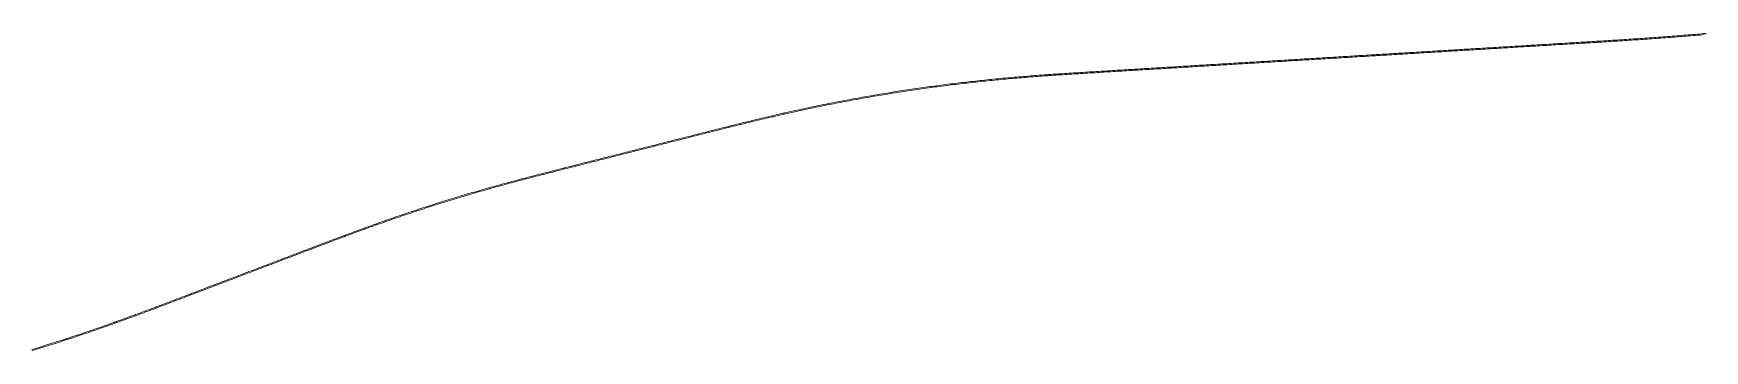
# Model space of a CAD drawing. Header units: metres. Extents: x 142705 to 201127, y 6511363 to 6533832.
# Drawn here: x 150008 to 157310, y 6514379 to 6515763 of the extents above; entities that cross this region are included whole.
import ezdxf

# ---------------------------------------------------------------- set-up
doc = ezdxf.new("R2010")
doc.units = ezdxf.units.M
doc.header["$MEASUREMENT"] = 0

msp = doc.modelspace()

# ---------------------------------------------------------------- linework, layer by layer
at = {"color": 7, "linetype": 'Continuous', "lineweight": 0}
for points in [[(157317.3, 6515763.5, 38.4), (157307.3, 6515762.7, 38.4), (157297.3, 6515761.8, 38.4), (157287.4, 6515761, 38.4), (157277.4, 6515760.2, 38.4), (157267.4, 6515759.3, 38.5), (157257.5, 6515758.5, 38.5), (157247.5, 6515757.7, 38.5), (157237.5, 6515756.9, 38.5), (157227.6, 6515756.1, 38.6), (157217.6, 6515755.3, 38.6), (157207.6, 6515754.5, 38.6), (157197.6, 6515753.7, 38.7), (157187.7, 6515753, 38.7), (157177.7, 6515752.2, 38.8), (157167.7, 6515751.4, 38.8), (157157.8, 6515750.7, 38.9), (157147.8, 6515749.9, 38.9), (157137.8, 6515749.2, 39), (157127.9, 6515748.4, 39.1), (157117.9, 6515747.7, 39.1), (157107.9, 6515747, 39.2), (157106.8, 6515746.9, 39.2), (157097.9, 6515746.2, 39.3), (157088, 6515745.5, 39.3), (157078, 6515744.8, 39.4), (157068, 6515744.1, 39.5), (157058, 6515743.4, 39.6), (157048.1, 6515742.7, 39.6), (157038.1, 6515742, 39.7), (157028.1, 6515741.3, 39.8), (157018.1, 6515740.6, 39.8), (157008.2, 6515739.9, 39.9), (156998.2, 6515739.3, 40), (156988.2, 6515738.6, 40.1), (156978.2, 6515737.9, 40.1), (156968.2, 6515737.3, 40.2), (156964.6, 6515737, 40.2), (156958.3, 6515736.6, 40.3), (156948.3, 6515736, 40.3), (156938.3, 6515735.3, 40.4), (156928.3, 6515734.7, 40.5), (156922.1, 6515734.3, 40.5), (156918.3, 6515734.1, 40.6), (156908.4, 6515733.5, 40.6), (156898.4, 6515732.8, 40.7), (156888.4, 6515732.2, 40.8), (156879.7, 6515731.7, 40.8), (156878.4, 6515731.6, 40.9), (156868.4, 6515731, 40.9), (156858.5, 6515730.4, 41), (156848.5, 6515729.8, 41.1), (156838.5, 6515729.2, 41.1), (156837.3, 6515729.1, 41.1), (156828.5, 6515728.6, 41.2), (156818.5, 6515728, 41.3), (156808.5, 6515727.4, 41.4), (156798.6, 6515726.7, 41.4), (156794.9, 6515726.5, 41.5), (156788.6, 6515726.1, 41.5), (156778.6, 6515725.5, 41.6), (156768.6, 6515724.9, 41.6), (156758.6, 6515724.3, 41.7), (156748.7, 6515723.7, 41.8), (156738.7, 6515723.1, 41.9), (156728.7, 6515722.5, 41.9), (156727.5, 6515722.5, 41.9), (156718.7, 6515721.9, 42), (156708.7, 6515721.3, 42.1), (156698.7, 6515720.7, 42.1), (156688.8, 6515720.1, 42.2), (156678.8, 6515719.5, 42.3), (156668.8, 6515718.9, 42.3), (156658.8, 6515718.3, 42.4), (156648.8, 6515717.7, 42.4), (156638.9, 6515717.1, 42.5), (156628.9, 6515716.5, 42.5), (156618.9, 6515715.9, 42.6), (156608.9, 6515715.3, 42.6), (156598.9, 6515714.7, 42.6), (156588.9, 6515714.1, 42.7), (156579, 6515713.5, 42.7), (156569, 6515712.9, 42.7), (156559, 6515712.3, 42.7), (156549, 6515711.7, 42.8), (156545.8, 6515711.5, 42.8), (156539, 6515711.1, 42.8), (156529.1, 6515710.5, 42.8), (156519.1, 6515709.9, 42.8), (156509.1, 6515709.3, 42.9), (156499.1, 6515708.7, 42.9), (156489.1, 6515708.1, 42.9), (156479.1, 6515707.5, 42.9), (156469.2, 6515706.9, 42.9), (156459.2, 6515706.3, 43), (156449.2, 6515705.6, 43), (156439.2, 6515705, 43), (156429.2, 6515704.4, 43), (156419.3, 6515703.8, 43), (156409.3, 6515703.2, 43.1), (156399.3, 6515702.6, 43.1), (156389.3, 6515702, 43.1), (156379.3, 6515701.4, 43.1), (156369.3, 6515700.8, 43.1), (156359.4, 6515700.2, 43.2), (156349.4, 6515699.6, 43.2), (156339.4, 6515699, 43.2), (156329.4, 6515698.4, 43.2), (156319.4, 6515697.8, 43.2), (156309.5, 6515697.2, 43.3), (156299.5, 6515696.6, 43.3), (156289.5, 6515696, 43.3), (156279.5, 6515695.4, 43.3), (156269.5, 6515694.8, 43.3), (156259.5, 6515694.2, 43.4), (156249.6, 6515693.6, 43.4), (156239.6, 6515693, 43.4), (156229.6, 6515692.4, 43.4), (156219.6, 6515691.8, 43.4), (156209.6, 6515691.2, 43.5), (156199.7, 6515690.6, 43.5), (156189.7, 6515690, 43.5), (156179.7, 6515689.4, 43.5), (156169.7, 6515688.8, 43.5), (156159.7, 6515688.2, 43.6), (156149.7, 6515687.6, 43.6), (156139.8, 6515687, 43.6), (156129.8, 6515686.4, 43.6), (156119.8, 6515685.8, 43.6), (156109.8, 6515685.2, 43.7), (156099.8, 6515684.5, 43.7), (156089.9, 6515683.9, 43.7), (156079.9, 6515683.3, 43.7), (156069.9, 6515682.7, 43.7), (156059.9, 6515682.1, 43.8), (156049.9, 6515681.5, 43.8), (156039.9, 6515680.9, 43.8), (156030, 6515680.3, 43.8), (156020, 6515679.7, 43.8), (156010, 6515679.1, 43.9), (156000, 6515678.5, 43.9), (155990, 6515677.9, 43.9), (155980.1, 6515677.3, 43.9), (155970.1, 6515676.7, 43.9), (155965.8, 6515676.4, 43.9), (155960.1, 6515676.1, 44), (155950.1, 6515675.5, 44), (155940.1, 6515674.9, 44), (155930.1, 6515674.3, 44), (155920.2, 6515673.7, 44), (155910.2, 6515673.1, 44), (155900.2, 6515672.5, 44), (155890.2, 6515671.9, 44), (155880.2, 6515671.3, 44), (155875.9, 6515671, 44), (155870.3, 6515670.7, 44), (155860.3, 6515670.1, 44), (155850.3, 6515669.5, 44), (155840.3, 6515668.9, 44), (155830.3, 6515668.3, 44), (155820.3, 6515667.7, 44), (155810.4, 6515667.1, 44), (155800.4, 6515666.5, 44), (155790.4, 6515665.9, 43.9), (155780.4, 6515665.3, 43.9), (155770.4, 6515664.7, 43.9), (155760.5, 6515664.1, 43.9), (155750.5, 6515663.4, 43.9), (155740.5, 6515662.8, 43.8), (155730.5, 6515662.2, 43.8), (155720.5, 6515661.6, 43.8), (155718.7, 6515661.5, 43.8), (155710.5, 6515661, 43.7), (155700.6, 6515660.4, 43.7), (155690.6, 6515659.8, 43.7), (155680.6, 6515659.2, 43.6), (155670.6, 6515658.6, 43.6), (155660.6, 6515658, 43.6), (155650.7, 6515657.4, 43.5), (155640.7, 6515656.8, 43.5), (155630.7, 6515656.2, 43.4), (155620.7, 6515655.6, 43.4), (155610.7, 6515655, 43.4), (155600.7, 6515654.4, 43.3), (155590.8, 6515653.8, 43.3), (155580.8, 6515653.2, 43.3), (155570.8, 6515652.6, 43.2), (155560.8, 6515652, 43.2), (155550.8, 6515651.4, 43.2), (155540.9, 6515650.8, 43.1), (155530.9, 6515650.2, 43.1), (155520.9, 6515649.6, 43.1), (155510.9, 6515649, 43), (155500.9, 6515648.4, 43), (155490.9, 6515647.8, 43), (155481, 6515647.2, 42.9), (155471, 6515646.6, 42.9), (155461, 6515646, 42.9), (155451, 6515645.4, 42.8), (155441, 6515644.8, 42.8), (155431.1, 6515644.2, 42.7), (155421.1, 6515643.6, 42.7), (155411.1, 6515643, 42.7), (155401.1, 6515642.3, 42.6), (155391.1, 6515641.7, 42.6), (155381.1, 6515641.1, 42.6), (155371.2, 6515640.5, 42.5), (155361.2, 6515639.9, 42.5), (155351.2, 6515639.3, 42.5), (155341.2, 6515638.7, 42.4), (155331.2, 6515638.1, 42.4), (155321.3, 6515637.5, 42.4), (155311.3, 6515636.9, 42.3), (155301.3, 6515636.3, 42.3), (155291.3, 6515635.7, 42.3), (155281.3, 6515635.1, 42.2), (155271.3, 6515634.5, 42.2), (155261.4, 6515633.9, 42.2), (155251.4, 6515633.3, 42.1), (155241.4, 6515632.7, 42.1), (155231.4, 6515632.1, 42), (155221.4, 6515631.5, 42), (155211.5, 6515630.9, 42), (155201.5, 6515630.3, 41.9), (155191.5, 6515629.7, 41.9), (155181.5, 6515629.1, 41.9), (155171.5, 6515628.5, 41.8), (155161.5, 6515627.9, 41.8), (155151.6, 6515627.3, 41.8), (155141.6, 6515626.7, 41.7), (155131.6, 6515626.1, 41.7), (155121.6, 6515625.5, 41.7), (155111.6, 6515624.9, 41.6), (155101.7, 6515624.3, 41.6), (155091.7, 6515623.7, 41.6), (155088.7, 6515623.5, 41.5), (155081.7, 6515623.1, 41.5), (155071.7, 6515622.5, 41.5), (155061.7, 6515621.9, 41.5), (155051.7, 6515621.2, 41.4), (155041.8, 6515620.6, 41.4), (155031.8, 6515620, 41.4), (155021.8, 6515619.4, 41.4), (155011.8, 6515618.8, 41.4), (155001.8, 6515618.2, 41.4), (154991.9, 6515617.6, 41.4), (154981.9, 6515617, 41.4), (154980.4, 6515616.9, 41.4), (154971.9, 6515616.4, 41.4), (154961.9, 6515615.8, 41.4), (154951.9, 6515615.2, 41.4), (154941.9, 6515614.6, 41.4), (154932, 6515614, 41.4), (154922, 6515613.4, 41.4), (154918.5, 6515613.2, 41.4), (154912, 6515612.8, 41.4), (154902, 6515612.2, 41.5), (154892, 6515611.6, 41.5), (154882.1, 6515611, 41.5), (154872.1, 6515610.4, 41.5), (154862.1, 6515609.8, 41.5), (154852.1, 6515609.2, 41.6), (154842.1, 6515608.6, 41.6), (154832.1, 6515608, 41.6), (154822.2, 6515607.4, 41.6), (154812.2, 6515606.8, 41.6), (154802.2, 6515606.2, 41.7), (154792.2, 6515605.6, 41.7), (154782.2, 6515605, 41.7), (154772.3, 6515604.4, 41.7), (154762.3, 6515603.8, 41.7), (154752.3, 6515603.2, 41.8), (154742.3, 6515602.6, 41.8), (154732.3, 6515602, 41.8), (154722.3, 6515601.4, 41.8), (154712.4, 6515600.8, 41.8), (154702.4, 6515600.1, 41.9), (154692.4, 6515599.5, 41.9), (154682.4, 6515598.9, 41.9), (154679.3, 6515598.8, 41.9), (154672.4, 6515598.3, 41.9), (154662.5, 6515597.7, 41.9), (154652.5, 6515597.1, 42), (154642.5, 6515596.5, 42), (154632.5, 6515595.9, 42), (154631.3, 6515595.8, 42), (154622.5, 6515595.3, 42), (154612.6, 6515594.7, 42), (154602.6, 6515594.1, 42.1), (154592.6, 6515593.5, 42.1), (154583.2, 6515592.9, 42.1), (154582.6, 6515592.9, 42.1), (154572.6, 6515592.2, 42.1), (154562.6, 6515591.6, 42.1), (154552.7, 6515591, 42.2), (154542.7, 6515590.4, 42.2), (154535.2, 6515589.9, 42.2), (154532.7, 6515589.7, 42.2), (154522.7, 6515589.1, 42.2), (154512.7, 6515588.4, 42.2), (154502.8, 6515587.8, 42.3), (154492.8, 6515587.1, 42.3), (154487.2, 6515586.7, 42.3), (154482.8, 6515586.4, 42.3), (154472.8, 6515585.8, 42.3), (154462.9, 6515585.1, 42.3), (154452.9, 6515584.4, 42.3), (154442.9, 6515583.7, 42.4), (154439.2, 6515583.4, 42.4), (154432.9, 6515583, 42.4), (154423, 6515582.3, 42.4), (154413, 6515581.6, 42.4), (154403, 6515580.8, 42.4), (154393, 6515580.1, 42.5), (154391.2, 6515580, 42.5), (154383.1, 6515579.4, 42.5), (154373.1, 6515578.6, 42.5), (154363.1, 6515577.8, 42.5), (154353.2, 6515577, 42.5), (154343.2, 6515576.2, 42.6), (154343.2, 6515576.2, 42.6), (154333.2, 6515575.4, 42.6), (154323.3, 6515574.6, 42.6), (154313.3, 6515573.8, 42.6), (154303.3, 6515573, 42.6), (154295.2, 6515572.3, 42.7), (154293.4, 6515572.1, 42.7), (154283.4, 6515571.2, 42.7), (154273.4, 6515570.4, 42.7), (154263.5, 6515569.5, 42.7), (154253.5, 6515568.5, 42.7), (154243.6, 6515567.6, 42.8), (154233.6, 6515566.7, 42.8), (154223.6, 6515565.7, 42.8), (154213.7, 6515564.8, 42.8), (154203.7, 6515563.8, 42.8), (154193.8, 6515562.8, 42.9), (154183.8, 6515561.8, 42.9), (154173.9, 6515560.8, 42.9), (154163.9, 6515559.8, 42.9), (154154, 6515558.7, 42.9), (154144.1, 6515557.7, 43), (154134.1, 6515556.6, 43), (154124.2, 6515555.5, 43), (154114.2, 6515554.4, 43), (154104.3, 6515553.3, 43), (154094.4, 6515552.2, 43.1), (154084.4, 6515551.1, 43.1), (154074.5, 6515549.9, 43.1), (154064.6, 6515548.8, 43.1), (154054.6, 6515547.6, 43.1), (154044.7, 6515546.4, 43.2), (154034.8, 6515545.2, 43.2), (154024.8, 6515544, 43.2), (154014.9, 6515542.8, 43.2), (154005, 6515541.5, 43.2), (153995.1, 6515540.3, 43.3), (153985.1, 6515539, 43.3), (153975.2, 6515537.8, 43.3), (153965.3, 6515536.5, 43.3), (153955.4, 6515535.2, 43.3), (153945.5, 6515533.8, 43.4), (153935.6, 6515532.5, 43.4), (153925.7, 6515531.2, 43.4), (153915.8, 6515529.8, 43.4), (153905.9, 6515528.4, 43.4), (153896, 6515527.1, 43.5), (153886, 6515525.7, 43.5), (153876.1, 6515524.2, 43.5), (153866.3, 6515522.8, 43.5), (153856.4, 6515521.4, 43.5), (153846.5, 6515519.9, 43.6), (153836.6, 6515518.5, 43.6), (153826.7, 6515517, 43.6), (153816.8, 6515515.5, 43.6), (153806.9, 6515514, 43.6), (153797, 6515512.5, 43.7), (153787.1, 6515511, 43.7), (153777.3, 6515509.4, 43.7), (153767.4, 6515507.9, 43.7), (153757.5, 6515506.3, 43.7), (153747.6, 6515504.7, 43.8), (153737.8, 6515503.1, 43.8), (153727.9, 6515501.5, 43.8), (153718, 6515499.9, 43.8), (153708.2, 6515498.2, 43.8), (153698.3, 6515496.6, 43.9), (153688.4, 6515494.9, 43.9), (153678.6, 6515493.3, 43.9), (153668.7, 6515491.6, 43.9), (153658.9, 6515489.9, 43.9), (153649, 6515488.2, 44), (153639.2, 6515486.4, 44), (153629.3, 6515484.7, 44), (153619.5, 6515482.9, 44), (153609.6, 6515481.2, 44), (153599.8, 6515479.4, 44.1), (153589.9, 6515477.6, 44.1), (153580.1, 6515475.8, 44.1), (153570.3, 6515474, 44.1), (153560.4, 6515472.2, 44.1), (153550.6, 6515470.3, 44.2), (153540.8, 6515468.5, 44.2), (153531, 6515466.6, 44.2), (153521.1, 6515464.7, 44.2), (153511.3, 6515462.8, 44.2), (153501.5, 6515460.9, 44.3), (153491.7, 6515459, 44.3), (153481.9, 6515457, 44.3), (153472.1, 6515455.1, 44.3), (153462.3, 6515453.1, 44.3), (153452.5, 6515451.1, 44.4), (153442.7, 6515449.2, 44.4), (153432.9, 6515447.2, 44.4), (153423.1, 6515445.1, 44.4), (153413.3, 6515443.1, 44.4), (153403.5, 6515441.1, 44.5), (153393.7, 6515439, 44.5), (153383.9, 6515437, 44.5), (153374.1, 6515434.9, 44.5), (153364.4, 6515432.8, 44.5), (153354.6, 6515430.7, 44.6), (153344.8, 6515428.6, 44.6), (153335, 6515426.4, 44.6), (153325.3, 6515424.3, 44.6), (153315.5, 6515422.1, 44.6), (153305.7, 6515420, 44.7), (153296, 6515417.8, 44.7), (153286.2, 6515415.6, 44.7), (153284.4, 6515415.2, 44.7), (153276.5, 6515413.4, 44.7), (153266.7, 6515411.1, 44.7), (153257, 6515408.9, 44.8), (153247.2, 6515406.7, 44.8), (153237.5, 6515404.4, 44.8), (153237.5, 6515404.4, 44.8), (153227.8, 6515402.1, 44.8), (153218, 6515399.9, 44.8), (153208.3, 6515397.6, 44.9), (153198.6, 6515395.3, 44.9), (153190.7, 6515393.4, 44.9), (153188.8, 6515392.9, 44.9), (153179.1, 6515390.6, 44.9), (153169.4, 6515388.3, 44.9), (153159.7, 6515386, 45), (153149.9, 6515383.6, 45), (153143.9, 6515382.1, 45), (153140.2, 6515381.2, 45), (153130.5, 6515378.9, 45), (153120.8, 6515376.5, 45), (153111.1, 6515374.1, 45.1), (153101.4, 6515371.7, 45.1), (153097.1, 6515370.7, 45.1), (153091.7, 6515369.4, 45.1), (153081.9, 6515367, 45.1), (153072.2, 6515364.5, 45.1), (153062.5, 6515362.1, 45.2), (153052.8, 6515359.7, 45.2), (153050.4, 6515359.1, 45.2), (153043.1, 6515357.3, 45.2), (153033.4, 6515354.9, 45.2), (153023.7, 6515352.4, 45.2), (153014, 6515350, 45.3), (153004.3, 6515347.6, 45.3), (153003.8, 6515347.4, 45.3), (152994.6, 6515345.1, 45.3), (152984.9, 6515342.7, 45.3), (152975.2, 6515340.2, 45.3), (152965.5, 6515337.8, 45.4), (152957.1, 6515335.7, 45.4), (152955.8, 6515335.3, 45.4), (152946.2, 6515332.9, 45.4), (152936.5, 6515330.4, 45.4), (152926.8, 6515328, 45.4), (152917.1, 6515325.5, 45.5), (152910.4, 6515323.8, 45.5), (152907.4, 6515323.1, 45.5), (152897.7, 6515320.6, 45.5), (152888, 6515318.2, 45.5), (152878.3, 6515315.7, 45.5), (152868.6, 6515313.3, 45.6), (152858.9, 6515310.8, 45.6), (152849.2, 6515308.3, 45.6), (152839.5, 6515305.9, 45.6), (152829.8, 6515303.4, 45.6), (152820.1, 6515301, 45.7), (152810.4, 6515298.5, 45.7), (152800.7, 6515296.1, 45.7), (152791, 6515293.6, 45.7), (152781.4, 6515291.2, 45.7), (152771.7, 6515288.7, 45.8), (152762, 6515286.2, 45.8), (152752.3, 6515283.8, 45.8), (152742.6, 6515281.3, 45.8), (152732.9, 6515278.9, 45.8), (152723.2, 6515276.4, 45.9), (152713.5, 6515274, 45.9), (152703.8, 6515271.5, 45.9), (152694.1, 6515269.1, 45.9), (152684.4, 6515266.6, 45.9), (152674.7, 6515264.2, 46), (152665, 6515261.7, 46), (152655.3, 6515259.2, 46), (152645.6, 6515256.8, 46), (152635.9, 6515254.3, 46), (152626.3, 6515251.9, 46.1), (152616.6, 6515249.4, 46.1), (152606.9, 6515247, 46.1), (152597.2, 6515244.5, 46.1), (152587.5, 6515242.1, 46.1), (152577.8, 6515239.6, 46.2), (152568.1, 6515237.1, 46.2), (152558.4, 6515234.7, 46.2), (152548.7, 6515232.2, 46.2), (152539, 6515229.8, 46.2), (152529.3, 6515227.3, 46.3), (152519.6, 6515224.9, 46.3), (152509.9, 6515222.4, 46.3), (152500.2, 6515220, 46.3), (152490.5, 6515217.5, 46.3), (152480.8, 6515215, 46.4), (152471.1, 6515212.6, 46.4), (152461.5, 6515210.1, 46.4), (152451.8, 6515207.7, 46.4), (152442.1, 6515205.2, 46.4), (152432.4, 6515202.8, 46.5), (152422.7, 6515200.3, 46.5), (152413, 6515197.9, 46.5), (152403.3, 6515195.4, 46.5), (152393.6, 6515193, 46.5), (152383.9, 6515190.5, 46.6), (152374.2, 6515188, 46.6), (152374, 6515188, 46.6), (152364.5, 6515185.6, 46.6), (152354.8, 6515183.1, 46.6), (152345.1, 6515180.7, 46.6), (152335.4, 6515178.2, 46.7), (152327.3, 6515176.2, 46.7), (152325.7, 6515175.8, 46.7), (152316, 6515173.3, 46.7), (152306.4, 6515170.8, 46.7), (152296.7, 6515168.4, 46.7), (152287, 6515165.9, 46.8), (152280.7, 6515164.3, 46.8), (152277.3, 6515163.4, 46.8), (152267.6, 6515161, 46.8), (152257.9, 6515158.5, 46.8), (152248.2, 6515156, 46.8), (152238.5, 6515153.5, 46.9), (152234.1, 6515152.4, 46.9), (152228.8, 6515151, 46.9), (152219.2, 6515148.5, 46.9), (152209.5, 6515146, 46.9), (152199.8, 6515143.5, 46.9), (152190.1, 6515141, 47), (152187.5, 6515140.3, 47), (152180.4, 6515138.5, 47), (152170.8, 6515136, 47), (152161.1, 6515133.4, 47), (152151.4, 6515130.9, 47), (152141.8, 6515128.4, 47.1), (152140.9, 6515128.1, 47.1), (152132.1, 6515125.8, 47.1), (152122.4, 6515123.2, 47.1), (152112.8, 6515120.7, 47.1), (152103.1, 6515118.1, 47.1), (152094.4, 6515115.8, 47.2), (152093.4, 6515115.5, 47.2), (152083.8, 6515112.9, 47.2), (152074.1, 6515110.3, 47.2), (152064.5, 6515107.7, 47.2), (152054.8, 6515105, 47.2), (152048, 6515103.2, 47.3), (152045.2, 6515102.4, 47.3), (152035.5, 6515099.7, 47.3), (152025.9, 6515097.1, 47.3), (152016.3, 6515094.4, 47.3), (152006.6, 6515091.7, 47.3), (152001.6, 6515090.3, 47.4), (151997, 6515089, 47.4), (151987.4, 6515086.3, 47.4), (151977.8, 6515083.5, 47.4), (151968.1, 6515080.8, 47.4), (151958.5, 6515078.1, 47.4), (151948.9, 6515075.3, 47.5), (151939.3, 6515072.5, 47.5), (151929.7, 6515069.7, 47.5), (151920.1, 6515066.9, 47.5), (151910.5, 6515064.1, 47.5), (151900.9, 6515061.3, 47.6), (151891.3, 6515058.4, 47.6), (151881.8, 6515055.6, 47.6), (151872.2, 6515052.7, 47.6), (151862.6, 6515049.8, 47.6), (151853, 6515046.9, 47.7), (151843.5, 6515044, 47.7), (151833.9, 6515041.1, 47.7), (151824.3, 6515038.2, 47.7), (151814.8, 6515035.2, 47.7), (151805.2, 6515032.3, 47.8), (151795.7, 6515029.3, 47.8), (151786.1, 6515026.3, 47.8), (151776.6, 6515023.3, 47.8), (151767.1, 6515020.3, 47.8), (151757.5, 6515017.3, 47.9), (151748, 6515014.2, 47.9), (151738.5, 6515011.2, 47.9), (151729, 6515008.1, 47.9), (151719.4, 6515005.1, 47.9), (151709.9, 6515002, 48), (151700.4, 6514998.9, 48), (151690.9, 6514995.8, 48), (151681.4, 6514992.6, 48), (151671.9, 6514989.5, 48), (151662.4, 6514986.4, 48.1), (151652.9, 6514983.2, 48.1), (151643.5, 6514980, 48.1), (151634, 6514976.8, 48.1), (151624.5, 6514973.6, 48.1), (151615, 6514970.4, 48.2), (151605.6, 6514967.2, 48.2), (151596.1, 6514964, 48.2), (151586.6, 6514960.7, 48.2), (151577.2, 6514957.5, 48.2), (151567.7, 6514954.2, 48.3), (151558.3, 6514950.9, 48.3), (151548.9, 6514947.6, 48.3), (151544.3, 6514946, 48.3), (151539.4, 6514944.3, 48.3), (151530, 6514941, 48.3), (151520.6, 6514937.6, 48.4), (151511.1, 6514934.3, 48.4), (151501.7, 6514930.9, 48.4), (151498.9, 6514929.9, 48.4), (151492.3, 6514927.5, 48.4), (151482.9, 6514924.2, 48.4), (151473.5, 6514920.8, 48.5), (151464.1, 6514917.4, 48.5), (151454.7, 6514913.9, 48.5), (151453.6, 6514913.6, 48.5), (151445.3, 6514910.5, 48.5), (151435.9, 6514907.1, 48.5), (151426.5, 6514903.7, 48.6), (151417.1, 6514900.2, 48.6), (151408.5, 6514897, 48.6), (151407.7, 6514896.8, 48.6), (151398.4, 6514893.3, 48.6), (151389, 6514889.8, 48.6), (151379.6, 6514886.3, 48.7), (151370.2, 6514882.9, 48.7), (151363.3, 6514880.3, 48.7), (151360.9, 6514879.4, 48.7), (151351.5, 6514875.9, 48.7), (151342.1, 6514872.4, 48.7), (151332.8, 6514868.9, 48.8), (151323.4, 6514865.3, 48.8), (151318.3, 6514863.4, 48.8), (151314, 6514861.8, 48.8), (151304.7, 6514858.3, 48.8), (151295.3, 6514854.8, 48.8), (151286, 6514851.2, 48.9), (151276.6, 6514847.7, 48.9), (151273.2, 6514846.4, 48.9), (151267.3, 6514844.2, 48.9), (151257.9, 6514840.6, 48.9), (151248.6, 6514837.1, 48.9), (151239.2, 6514833.5, 49), (151229.9, 6514830, 49), (151228.2, 6514829.4, 49), (151220.5, 6514826.4, 49), (151211.2, 6514822.9, 49), (151201.8, 6514819.3, 49), (151192.5, 6514815.8, 49.1), (151183.2, 6514812.3, 49.1), (151183.1, 6514812.2, 49.1), (151173.8, 6514808.7, 49.1), (151164.4, 6514805.1, 49.1), (151155.1, 6514801.6, 49.1), (151145.7, 6514798, 49.2), (151136.4, 6514794.5, 49.2), (151127, 6514790.9, 49.2), (151117.7, 6514787.3, 49.2), (151108.3, 6514783.8, 49.2), (151099, 6514780.2, 49.3), (151089.6, 6514776.7, 49.3), (151080.3, 6514773.1, 49.3), (151071, 6514769.6, 49.3), (151061.6, 6514766, 49.3), (151052.3, 6514762.5, 49.4), (151042.9, 6514758.9, 49.4), (151033.6, 6514755.4, 49.4), (151024.2, 6514751.8, 49.4), (151014.9, 6514748.3, 49.4), (151005.5, 6514744.7, 49.5), (150996.2, 6514741.2, 49.5), (150986.8, 6514737.6, 49.5), (150977.5, 6514734.1, 49.5), (150968.1, 6514730.5, 49.5), (150958.8, 6514726.9, 49.6), (150949.4, 6514723.4, 49.6), (150940.1, 6514719.8, 49.6), (150930.7, 6514716.3, 49.6), (150921.4, 6514712.7, 49.6), (150912, 6514709.2, 49.7), (150902.7, 6514705.6, 49.7), (150893.4, 6514702.1, 49.7), (150884, 6514698.5, 49.7), (150874.7, 6514695, 49.7), (150865.3, 6514691.4, 49.8), (150856, 6514687.9, 49.8), (150854.7, 6514687.4, 49.8), (150846.6, 6514684.3, 49.8), (150837.3, 6514680.8, 49.8), (150827.9, 6514677.2, 49.9), (150818.6, 6514673.6, 49.9), (150809.2, 6514670.1, 49.9), (150799.9, 6514666.5, 50), (150796.8, 6514665.4, 50), (150790.5, 6514663, 50), (150781.2, 6514659.4, 50), (150771.8, 6514655.9, 50.1), (150762.5, 6514652.3, 50.1), (150753.1, 6514648.8, 50.2), (150743.8, 6514645.2, 50.3), (150734.4, 6514641.7, 50.3), (150725.1, 6514638.1, 50.4), (150715.8, 6514634.6, 50.4), (150706.4, 6514631, 50.5), (150697.1, 6514627.5, 50.6), (150695.2, 6514626.8, 50.6), (150687.7, 6514623.9, 50.7), (150678.4, 6514620.3, 50.7), (150677.4, 6514620, 50.7), (150669, 6514616.8, 50.8), (150659.7, 6514613.2, 50.9), (150650.3, 6514609.7, 51), (150641, 6514606.1, 51), (150632.4, 6514602.9, 51.1), (150631.6, 6514602.6, 51.1), (150622.3, 6514599, 51.2), (150612.9, 6514595.5, 51.3), (150603.6, 6514591.9, 51.3), (150594.2, 6514588.4, 51.4), (150587.4, 6514585.8, 51.5), (150584.9, 6514584.9, 51.5), (150575.5, 6514581.3, 51.6), (150566.2, 6514577.8, 51.6), (150556.8, 6514574.3, 51.7), (150547.4, 6514570.7, 51.8), (150542.4, 6514568.9, 51.8), (150538.1, 6514567.2, 51.9), (150528.7, 6514563.7, 51.9), (150519.4, 6514560.2, 52), (150510, 6514556.7, 52.1), (150500.6, 6514553.2, 52.2), (150497.3, 6514552, 52.2), (150491.3, 6514549.7, 52.2), (150481.9, 6514546.2, 52.3), (150472.5, 6514542.7, 52.4), (150463.1, 6514539.3, 52.5), (150453.7, 6514535.8, 52.5), (150452.2, 6514535.2, 52.5), (150444.4, 6514532.4, 52.6), (150435, 6514528.9, 52.7), (150425.6, 6514525.5, 52.8), (150416.2, 6514522, 52.8), (150407, 6514518.7, 52.9), (150406.8, 6514518.6, 52.9), (150397.4, 6514515.2, 53), (150388, 6514511.8, 53.1), (150378.6, 6514508.4, 53.1), (150373.6, 6514506.6, 53.2), (150369.2, 6514505, 53.2), (150361.8, 6514502.4, 53.3), (150359.8, 6514501.6, 53.3), (150350.3, 6514498.3, 53.4), (150340.9, 6514494.9, 53.4), (150331.5, 6514491.6, 53.5), (150322.1, 6514488.3, 53.5), (150316.4, 6514486.3, 53.6), (150312.6, 6514485, 53.6), (150303.2, 6514481.7, 53.6), (150293.7, 6514478.4, 53.7), (150284.3, 6514475.1, 53.7), (150274.8, 6514471.8, 53.8), (150265.4, 6514468.6, 53.8), (150255.9, 6514465.3, 53.9), (150246.5, 6514462.1, 53.9), (150237, 6514458.9, 53.9), (150227.5, 6514455.7, 54), (150218, 6514452.5, 54), (150208.6, 6514449.3, 54), (150199.1, 6514446.2, 54), (150189.6, 6514443, 54), (150180.1, 6514439.9, 54), (150170.6, 6514436.8, 54), (150161.1, 6514433.7, 54), (150153.6, 6514431.2, 54), (150151.6, 6514430.6, 54), (150142.1, 6514427.5, 54), (150132.5, 6514424.4, 54), (150123, 6514421.3, 54), (150113.5, 6514418.3, 54), (150104, 6514415.3, 54), (150094.4, 6514412.2, 54), (150084.9, 6514409.2, 54), (150075.4, 6514406.2, 53.9), (150065.8, 6514403.2, 53.9), (150056.3, 6514400.3, 53.9), (150046.7, 6514397.3, 53.8), (150037.2, 6514394.4, 53.8), (150027.6, 6514391.4, 53.8), (150018, 6514388.5, 53.7), (150008.5, 6514385.6, 53.7), (149998.9, 6514382.7, 53.6)], [(157310.6, 6515758.4, 38.4), (157300.6, 6515757.6, 38.4), (157290.6, 6515756.7, 38.4), (157280.7, 6515755.9, 38.4), (157270.7, 6515755.1, 38.5), (157260.7, 6515754.3, 38.5), (157250.8, 6515753.5, 38.5), (157240.8, 6515752.7, 38.5), (157230.8, 6515751.9, 38.6), (157220.9, 6515751.1, 38.6), (157210.9, 6515750.3, 38.6), (157200.9, 6515749.5, 38.7), (157191, 6515748.7, 38.7), (157181, 6515747.9, 38.8), (157171, 6515747.2, 38.8), (157161, 6515746.4, 38.9), (157151.1, 6515745.6, 38.9), (157141.1, 6515744.9, 39), (157131.1, 6515744.2, 39), (157121.2, 6515743.4, 39.1), (157111.2, 6515742.7, 39.2), (157107.2, 6515742.4, 39.2), (157101.2, 6515742, 39.2), (157091.2, 6515741.2, 39.3), (157081.3, 6515740.5, 39.4), (157071.3, 6515739.8, 39.5), (157061.3, 6515739.1, 39.5), (157051.3, 6515738.4, 39.6), (157041.4, 6515737.7, 39.7), (157031.4, 6515737, 39.7), (157021.4, 6515736.3, 39.8), (157011.4, 6515735.6, 39.9), (157001.4, 6515735, 40), (156991.5, 6515734.3, 40), (156981.5, 6515733.6, 40.1), (156971.5, 6515733, 40.2), (156964.8, 6515732.5, 40.2), (156961.5, 6515732.3, 40.3), (156951.6, 6515731.7, 40.3), (156941.6, 6515731, 40.4), (156931.6, 6515730.4, 40.5), (156922.4, 6515729.8, 40.5), (156921.6, 6515729.8, 40.5), (156911.6, 6515729.2, 40.6), (156901.7, 6515728.5, 40.7), (156891.7, 6515727.9, 40.8), (156881.7, 6515727.3, 40.8), (156880, 6515727.2, 40.8), (156871.7, 6515726.7, 40.9), (156861.7, 6515726.1, 41), (156851.8, 6515725.5, 41), (156841.8, 6515724.9, 41.1), (156837.6, 6515724.6, 41.1), (156831.8, 6515724.2, 41.2), (156821.8, 6515723.6, 41.3), (156811.8, 6515723, 41.3), (156801.8, 6515722.4, 41.4), (156795.2, 6515722, 41.5), (156791.9, 6515721.8, 41.5), (156781.9, 6515721.2, 41.5), (156771.9, 6515720.6, 41.6), (156761.9, 6515720, 41.7), (156751.9, 6515719.4, 41.8), (156742, 6515718.8, 41.8), (156732, 6515718.2, 41.9), (156727.7, 6515718, 41.9), (156722, 6515717.6, 42), (156712, 6515717, 42.1), (156702, 6515716.4, 42.1), (156692, 6515715.8, 42.2), (156682.1, 6515715.2, 42.2), (156672.1, 6515714.6, 42.3), (156662.1, 6515714, 42.4), (156652.1, 6515713.4, 42.4), (156642.1, 6515712.8, 42.5), (156632.2, 6515712.2, 42.5), (156622.2, 6515711.6, 42.5), (156612.2, 6515711, 42.6), (156602.2, 6515710.4, 42.6), (156592.2, 6515709.8, 42.7), (156582.2, 6515709.2, 42.7), (156572.3, 6515708.6, 42.7), (156562.3, 6515708, 42.7), (156552.3, 6515707.4, 42.8), (156546, 6515707, 42.8), (156542.3, 6515706.8, 42.8), (156532.3, 6515706.2, 42.8), (156522.4, 6515705.6, 42.8), (156512.4, 6515705, 42.8), (156502.4, 6515704.4, 42.9), (156492.4, 6515703.7, 42.9), (156482.4, 6515703.1, 42.9), (156472.4, 6515702.5, 42.9), (156462.5, 6515701.9, 42.9), (156452.5, 6515701.3, 43), (156442.5, 6515700.7, 43), (156432.5, 6515700.1, 43), (156422.5, 6515699.5, 43), (156412.6, 6515698.9, 43), (156402.6, 6515698.3, 43.1), (156392.6, 6515697.7, 43.1), (156382.6, 6515697.1, 43.1), (156372.6, 6515696.5, 43.1), (156362.6, 6515695.9, 43.1), (156352.7, 6515695.3, 43.2), (156342.7, 6515694.7, 43.2), (156332.7, 6515694.1, 43.2), (156322.7, 6515693.5, 43.2), (156312.7, 6515692.9, 43.2), (156302.8, 6515692.3, 43.3), (156292.8, 6515691.7, 43.3), (156282.8, 6515691.1, 43.3), (156272.8, 6515690.5, 43.3), (156262.8, 6515689.9, 43.3), (156252.8, 6515689.3, 43.4), (156242.9, 6515688.7, 43.4), (156232.9, 6515688.1, 43.4), (156222.9, 6515687.5, 43.4), (156212.9, 6515686.9, 43.4), (156202.9, 6515686.3, 43.5), (156193, 6515685.7, 43.5), (156183, 6515685.1, 43.5), (156173, 6515684.5, 43.5), (156163, 6515683.9, 43.5), (156153, 6515683.3, 43.6), (156143, 6515682.6, 43.6), (156133.1, 6515682, 43.6), (156123.1, 6515681.4, 43.6), (156113.1, 6515680.8, 43.6), (156103.1, 6515680.2, 43.7), (156093.1, 6515679.6, 43.7), (156083.2, 6515679, 43.7), (156073.2, 6515678.4, 43.7), (156063.2, 6515677.8, 43.7), (156053.2, 6515677.2, 43.8), (156043.2, 6515676.6, 43.8), (156033.2, 6515676, 43.8), (156023.3, 6515675.4, 43.8), (156013.3, 6515674.8, 43.8), (156003.3, 6515674.2, 43.9), (155993.3, 6515673.6, 43.9), (155983.3, 6515673, 43.9), (155973.4, 6515672.4, 43.9), (155966, 6515672, 43.9), (155963.4, 6515671.8, 43.9), (155953.4, 6515671.2, 44), (155943.4, 6515670.6, 44), (155933.4, 6515670, 44), (155923.4, 6515669.4, 44), (155913.5, 6515668.8, 44), (155903.5, 6515668.2, 44), (155893.5, 6515667.6, 44), (155883.5, 6515667, 44), (155876.2, 6515666.5, 44), (155873.5, 6515666.4, 44), (155863.6, 6515665.8, 44), (155853.6, 6515665.2, 44), (155843.6, 6515664.6, 44), (155833.6, 6515664, 44), (155823.6, 6515663.4, 44), (155813.6, 6515662.8, 44), (155803.7, 6515662.2, 44), (155793.7, 6515661.5, 44), (155783.7, 6515660.9, 43.9), (155773.7, 6515660.3, 43.9), (155763.7, 6515659.7, 43.9), (155753.8, 6515659.1, 43.9), (155743.8, 6515658.5, 43.8), (155733.8, 6515657.9, 43.8), (155723.8, 6515657.3, 43.8), (155719, 6515657, 43.8), (155713.8, 6515656.7, 43.7), (155703.8, 6515656.1, 43.7), (155693.9, 6515655.5, 43.7), (155683.9, 6515654.9, 43.6), (155673.9, 6515654.3, 43.6), (155663.9, 6515653.7, 43.6), (155653.9, 6515653.1, 43.5), (155644, 6515652.5, 43.5), (155634, 6515651.9, 43.5), (155624, 6515651.3, 43.4), (155614, 6515650.7, 43.4), (155604, 6515650.1, 43.4), (155594, 6515649.5, 43.3), (155584.1, 6515648.9, 43.3), (155574.1, 6515648.3, 43.2), (155564.1, 6515647.7, 43.2), (155554.1, 6515647.1, 43.2), (155544.1, 6515646.5, 43.1), (155534.2, 6515645.9, 43.1), (155524.2, 6515645.3, 43.1), (155514.2, 6515644.7, 43), (155504.2, 6515644.1, 43), (155494.2, 6515643.5, 43), (155484.2, 6515642.9, 42.9), (155474.3, 6515642.3, 42.9), (155464.3, 6515641.7, 42.9), (155454.3, 6515641.1, 42.8), (155444.3, 6515640.4, 42.8), (155434.3, 6515639.8, 42.8), (155424.4, 6515639.2, 42.7), (155414.4, 6515638.6, 42.7), (155404.4, 6515638, 42.7), (155394.4, 6515637.4, 42.6), (155384.4, 6515636.8, 42.6), (155374.4, 6515636.2, 42.5), (155364.5, 6515635.6, 42.5), (155354.5, 6515635, 42.5), (155344.5, 6515634.4, 42.4), (155334.5, 6515633.8, 42.4), (155324.5, 6515633.2, 42.4), (155314.6, 6515632.6, 42.3), (155304.6, 6515632, 42.3), (155294.6, 6515631.4, 42.3), (155284.6, 6515630.8, 42.2), (155274.6, 6515630.2, 42.2), (155264.6, 6515629.6, 42.2), (155254.7, 6515629, 42.1), (155244.7, 6515628.4, 42.1), (155234.7, 6515627.8, 42.1), (155224.7, 6515627.2, 42), (155214.7, 6515626.6, 42), (155204.8, 6515626, 42), (155194.8, 6515625.4, 41.9), (155184.8, 6515624.8, 41.9), (155174.8, 6515624.2, 41.8), (155164.8, 6515623.6, 41.8), (155154.8, 6515623, 41.8), (155144.9, 6515622.4, 41.7), (155134.9, 6515621.8, 41.7), (155124.9, 6515621.2, 41.7), (155114.9, 6515620.6, 41.6), (155104.9, 6515620, 41.6), (155095, 6515619.3, 41.6), (155089, 6515619, 41.5), (155085, 6515618.7, 41.5), (155075, 6515618.1, 41.5), (155065, 6515617.5, 41.5), (155055, 6515616.9, 41.4), (155045, 6515616.3, 41.4), (155035.1, 6515615.7, 41.4), (155025.1, 6515615.1, 41.4), (155015.1, 6515614.5, 41.4), (155005.1, 6515613.9, 41.4), (154995.1, 6515613.3, 41.4), (154985.2, 6515612.7, 41.4), (154980.7, 6515612.4, 41.4), (154975.2, 6515612.1, 41.4), (154965.2, 6515611.5, 41.4), (154955.2, 6515610.9, 41.4), (154945.2, 6515610.3, 41.4), (154935.2, 6515609.7, 41.4), (154925.3, 6515609.1, 41.4), (154918.8, 6515608.7, 41.4), (154915.3, 6515608.5, 41.4), (154905.3, 6515607.9, 41.4), (154895.3, 6515607.3, 41.5), (154885.3, 6515606.7, 41.5), (154875.4, 6515606.1, 41.5), (154865.4, 6515605.5, 41.5), (154855.4, 6515604.9, 41.5), (154845.4, 6515604.3, 41.6), (154835.4, 6515603.7, 41.6), (154825.4, 6515603.1, 41.6), (154815.5, 6515602.5, 41.6), (154805.5, 6515601.9, 41.6), (154795.5, 6515601.3, 41.7), (154785.5, 6515600.7, 41.7), (154775.5, 6515600.1, 41.7), (154765.6, 6515599.5, 41.7), (154755.6, 6515598.9, 41.7), (154745.6, 6515598.2, 41.8), (154735.6, 6515597.6, 41.8), (154725.6, 6515597, 41.8), (154715.6, 6515596.4, 41.8), (154705.7, 6515595.8, 41.8), (154695.7, 6515595.2, 41.9), (154685.7, 6515594.6, 41.9), (154679.6, 6515594.3, 41.9), (154675.7, 6515594, 41.9), (154665.7, 6515593.4, 41.9), (154655.8, 6515592.8, 41.9), (154645.8, 6515592.2, 42), (154635.8, 6515591.6, 42), (154631.5, 6515591.4, 42), (154625.8, 6515591, 42), (154615.8, 6515590.4, 42), (154605.8, 6515589.8, 42), (154595.9, 6515589.2, 42.1), (154585.9, 6515588.6, 42.1), (154583.5, 6515588.4, 42.1), (154575.9, 6515587.9, 42.1), (154565.9, 6515587.3, 42.1), (154555.9, 6515586.7, 42.1), (154546, 6515586.1, 42.2), (154536, 6515585.4, 42.2), (154535.5, 6515585.4, 42.2), (154526, 6515584.8, 42.2), (154516, 6515584.1, 42.2), (154506, 6515583.5, 42.2), (154496.1, 6515582.8, 42.3), (154487.5, 6515582.2, 42.3), (154486.1, 6515582.2, 42.3), (154476.1, 6515581.5, 42.3), (154466.1, 6515580.8, 42.3), (154456.2, 6515580.1, 42.3), (154446.2, 6515579.4, 42.4), (154439.4, 6515579, 42.4), (154436.2, 6515578.7, 42.4), (154426.2, 6515578, 42.4), (154416.3, 6515577.3, 42.4), (154406.3, 6515576.6, 42.4), (154396.3, 6515575.8, 42.5), (154391.4, 6515575.5, 42.5), (154386.3, 6515575.1, 42.5), (154376.4, 6515574.3, 42.5), (154366.4, 6515573.6, 42.5), (154356.4, 6515572.8, 42.5), (154346.5, 6515572, 42.6), (154343.5, 6515571.8, 42.6), (154336.5, 6515571.2, 42.6), (154326.5, 6515570.4, 42.6), (154316.6, 6515569.6, 42.6), (154306.6, 6515568.7, 42.6), (154296.6, 6515567.9, 42.7), (154295.5, 6515567.8, 42.7), (154286.7, 6515567, 42.7), (154276.7, 6515566.1, 42.7), (154266.7, 6515565.2, 42.7), (154256.8, 6515564.3, 42.7), (154246.8, 6515563.4, 42.8), (154236.9, 6515562.5, 42.8), (154226.9, 6515561.5, 42.8), (154217, 6515560.6, 42.8), (154207, 6515559.6, 42.8), (154197.1, 6515558.6, 42.9), (154187.1, 6515557.6, 42.9), (154177.2, 6515556.6, 42.9), (154167.2, 6515555.6, 42.9), (154157.3, 6515554.6, 42.9), (154147.3, 6515553.5, 43), (154137.4, 6515552.4, 43), (154127.4, 6515551.4, 43), (154117.5, 6515550.3, 43), (154107.6, 6515549.2, 43), (154097.6, 6515548.1, 43.1), (154087.7, 6515546.9, 43.1), (154077.7, 6515545.8, 43.1), (154067.8, 6515544.6, 43.1), (154057.9, 6515543.5, 43.1), (154048, 6515542.3, 43.2), (154038, 6515541.1, 43.2), (154028.1, 6515539.9, 43.2), (154018.2, 6515538.7, 43.2), (154008.3, 6515537.4, 43.2), (153998.3, 6515536.2, 43.3), (153988.4, 6515534.9, 43.3), (153978.5, 6515533.6, 43.3), (153968.6, 6515532.3, 43.3), (153958.7, 6515531, 43.3), (153948.7, 6515529.7, 43.4), (153938.8, 6515528.4, 43.4), (153928.9, 6515527.1, 43.4), (153919, 6515525.7, 43.4), (153909.1, 6515524.3, 43.4), (153899.2, 6515523, 43.5), (153889.3, 6515521.6, 43.5), (153879.4, 6515520.2, 43.5), (153869.5, 6515518.7, 43.5), (153859.6, 6515517.3, 43.5), (153849.7, 6515515.9, 43.6), (153839.8, 6515514.4, 43.6), (153829.9, 6515512.9, 43.6), (153820, 6515511.4, 43.6), (153810.2, 6515509.9, 43.6), (153800.3, 6515508.4, 43.7), (153790.4, 6515506.9, 43.7), (153780.5, 6515505.4, 43.7), (153770.6, 6515503.8, 43.7), (153760.7, 6515502.2, 43.7), (153750.9, 6515500.7, 43.8), (153741, 6515499.1, 43.8), (153731.1, 6515497.5, 43.8), (153721.3, 6515495.9, 43.8), (153711.4, 6515494.2, 43.8), (153701.5, 6515492.6, 43.9), (153691.7, 6515490.9, 43.9), (153681.8, 6515489.3, 43.9), (153672, 6515487.6, 43.9), (153662.1, 6515485.9, 43.9), (153652.2, 6515484.2, 44), (153642.4, 6515482.4, 44), (153632.5, 6515480.7, 44), (153622.7, 6515479, 44), (153612.9, 6515477.2, 44), (153603, 6515475.4, 44.1), (153593.2, 6515473.6, 44.1), (153583.3, 6515471.8, 44.1), (153573.5, 6515470, 44.1), (153563.7, 6515468.2, 44.1), (153553.8, 6515466.3, 44.2), (153544, 6515464.5, 44.2), (153534.2, 6515462.6, 44.2), (153524.4, 6515460.7, 44.2), (153514.6, 6515458.8, 44.2), (153504.7, 6515456.9, 44.3), (153494.9, 6515455, 44.3), (153485.1, 6515453.1, 44.3), (153475.3, 6515451.1, 44.3), (153465.5, 6515449.2, 44.3), (153455.7, 6515447.2, 44.4), (153445.9, 6515445.2, 44.4), (153436.1, 6515443.2, 44.4), (153426.3, 6515441.2, 44.4), (153416.5, 6515439.2, 44.4), (153406.7, 6515437.2, 44.5), (153396.9, 6515435.1, 44.5), (153387.1, 6515433, 44.5), (153377.4, 6515431, 44.5), (153367.6, 6515428.9, 44.5), (153357.8, 6515426.8, 44.6), (153348, 6515424.7, 44.6), (153338.3, 6515422.5, 44.6), (153328.5, 6515420.4, 44.6), (153318.7, 6515418.2, 44.6), (153309, 6515416.1, 44.7), (153299.2, 6515413.9, 44.7), (153289.5, 6515411.7, 44.7), (153285.5, 6515410.8, 44.7), (153279.7, 6515409.5, 44.7), (153269.9, 6515407.3, 44.7), (153260.2, 6515405, 44.8), (153250.5, 6515402.8, 44.8), (153240.7, 6515400.5, 44.8), (153238.6, 6515400, 44.8), (153231, 6515398.3, 44.8), (153221.2, 6515396, 44.8), (153211.5, 6515393.7, 44.9), (153201.8, 6515391.4, 44.9), (153192, 6515389.1, 44.9), (153191.8, 6515389, 44.9), (153182.3, 6515386.8, 44.9), (153172.6, 6515384.4, 44.9), (153162.9, 6515382.1, 45), (153153.1, 6515379.8, 45), (153145, 6515377.8, 45), (153143.4, 6515377.4, 45), (153133.7, 6515375, 45), (153124, 6515372.7, 45), (153114.3, 6515370.3, 45.1), (153104.6, 6515367.9, 45.1), (153098.2, 6515366.3, 45.1), (153094.9, 6515365.5, 45.1), (153085.2, 6515363.1, 45.1), (153075.4, 6515360.7, 45.1), (153065.7, 6515358.3, 45.2), (153056, 6515355.9, 45.2), (153051.5, 6515354.8, 45.2), (153046.3, 6515353.5, 45.2), (153036.6, 6515351, 45.2), (153026.9, 6515348.6, 45.2), (153017.2, 6515346.2, 45.3), (153007.5, 6515343.7, 45.3), (153004.9, 6515343.1, 45.3), (152997.8, 6515341.3, 45.3), (152988.1, 6515338.9, 45.3), (152978.4, 6515336.4, 45.3), (152968.7, 6515334, 45.4), (152959.1, 6515331.5, 45.4), (152958.2, 6515331.3, 45.4), (152949.4, 6515329.1, 45.4), (152939.7, 6515326.6, 45.4), (152930, 6515324.2, 45.4), (152920.3, 6515321.7, 45.5), (152911.5, 6515319.5, 45.5), (152910.6, 6515319.2, 45.5), (152900.9, 6515316.8, 45.5), (152891.2, 6515314.3, 45.5), (152881.5, 6515311.9, 45.5), (152871.8, 6515309.4, 45.6), (152862.1, 6515307, 45.6), (152852.4, 6515304.5, 45.6), (152842.7, 6515302.1, 45.6), (152833, 6515299.6, 45.6), (152823.3, 6515297.1, 45.7), (152813.6, 6515294.7, 45.7), (152803.9, 6515292.2, 45.7), (152794.3, 6515289.8, 45.7), (152784.6, 6515287.3, 45.7), (152774.9, 6515284.9, 45.8), (152765.2, 6515282.4, 45.8), (152755.5, 6515280, 45.8), (152745.8, 6515277.5, 45.8), (152736.1, 6515275.1, 45.8), (152726.4, 6515272.6, 45.9), (152716.7, 6515270.1, 45.9), (152707, 6515267.7, 45.9), (152697.3, 6515265.2, 45.9), (152687.6, 6515262.8, 45.9), (152677.9, 6515260.3, 46), (152668.2, 6515257.9, 46), (152658.5, 6515255.4, 46), (152648.8, 6515253, 46), (152639.1, 6515250.5, 46), (152629.5, 6515248, 46.1), (152619.8, 6515245.6, 46.1), (152610.1, 6515243.1, 46.1), (152600.4, 6515240.7, 46.1), (152590.7, 6515238.2, 46.1), (152581, 6515235.8, 46.2), (152571.3, 6515233.3, 46.2), (152561.6, 6515230.9, 46.2), (152551.9, 6515228.4, 46.2), (152542.2, 6515225.9, 46.2), (152532.5, 6515223.5, 46.3), (152522.8, 6515221, 46.3), (152513.1, 6515218.6, 46.3), (152503.4, 6515216.1, 46.3), (152493.7, 6515213.7, 46.3), (152484, 6515211.2, 46.4), (152474.4, 6515208.8, 46.4), (152464.7, 6515206.3, 46.4), (152455, 6515203.9, 46.4), (152445.3, 6515201.4, 46.4), (152435.6, 6515198.9, 46.5), (152425.9, 6515196.5, 46.5), (152416.2, 6515194, 46.5), (152406.5, 6515191.6, 46.5), (152396.8, 6515189.1, 46.5), (152387.1, 6515186.7, 46.6), (152377.4, 6515184.2, 46.6), (152375.1, 6515183.6, 46.6), (152367.7, 6515181.8, 46.6), (152358, 6515179.3, 46.6), (152348.3, 6515176.8, 46.6), (152338.6, 6515174.4, 46.7), (152328.9, 6515171.9, 46.7), (152328.4, 6515171.8, 46.7), (152319.3, 6515169.5, 46.7), (152309.6, 6515167, 46.7), (152299.9, 6515164.5, 46.7), (152290.2, 6515162.1, 46.8), (152281.8, 6515159.9, 46.8), (152280.5, 6515159.6, 46.8), (152270.8, 6515157.1, 46.8), (152261.1, 6515154.7, 46.8), (152251.4, 6515152.2, 46.8), (152241.7, 6515149.7, 46.9), (152235.2, 6515148, 46.9), (152232, 6515147.2, 46.9), (152222.4, 6515144.7, 46.9), (152212.7, 6515142.2, 46.9), (152203, 6515139.7, 46.9), (152193.3, 6515137.2, 47), (152188.6, 6515136, 47), (152183.6, 6515134.7, 47), (152174, 6515132.2, 47), (152164.3, 6515129.6, 47), (152154.6, 6515127.1, 47), (152145, 6515124.5, 47.1), (152142, 6515123.8, 47.1), (152135.3, 6515122, 47.1), (152125.6, 6515119.4, 47.1), (152116, 6515116.9, 47.1), (152106.3, 6515114.3, 47.1), (152096.6, 6515111.7, 47.2), (152095.5, 6515111.4, 47.2), (152087, 6515109.1, 47.2), (152077.3, 6515106.5, 47.2), (152067.7, 6515103.9, 47.2), (152058, 6515101.2, 47.2), (152049.1, 6515098.8, 47.3), (152048.4, 6515098.6, 47.3), (152038.7, 6515095.9, 47.3), (152029.1, 6515093.3, 47.3), (152019.5, 6515090.6, 47.3), (152009.8, 6515087.9, 47.3), (152002.7, 6515085.9, 47.4), (152000.2, 6515085.2, 47.4), (151990.6, 6515082.5, 47.4), (151981, 6515079.8, 47.4), (151971.3, 6515077, 47.4), (151961.7, 6515074.3, 47.4), (151952.1, 6515071.5, 47.5), (151942.5, 6515068.7, 47.5), (151932.9, 6515066, 47.5), (151923.3, 6515063.2, 47.5), (151913.7, 6515060.3, 47.5), (151904.1, 6515057.5, 47.6), (151894.5, 6515054.7, 47.6), (151884.9, 6515051.8, 47.6), (151875.4, 6515048.9, 47.6), (151865.8, 6515046.1, 47.6), (151856.2, 6515043.2, 47.7), (151846.6, 6515040.3, 47.7), (151837.1, 6515037.4, 47.7), (151827.5, 6515034.4, 47.7), (151818, 6515031.5, 47.7), (151808.4, 6515028.5, 47.8), (151798.9, 6515025.6, 47.8), (151789.3, 6515022.6, 47.8), (151779.8, 6515019.6, 47.8), (151770.2, 6515016.6, 47.8), (151760.7, 6515013.6, 47.9), (151751.2, 6515010.5, 47.9), (151741.6, 6515007.5, 47.9), (151732.1, 6515004.4, 47.9), (151722.6, 6515001.4, 47.9), (151713.1, 6514998.3, 48), (151703.6, 6514995.2, 48), (151694.1, 6514992.1, 48), (151684.6, 6514988.9, 48), (151675.1, 6514985.8, 48), (151665.6, 6514982.7, 48.1), (151656.1, 6514979.5, 48.1), (151646.6, 6514976.3, 48.1), (151637.1, 6514973.2, 48.1), (151627.7, 6514970, 48.1), (151618.2, 6514966.7, 48.2), (151608.7, 6514963.5, 48.2), (151599.3, 6514960.3, 48.2), (151589.8, 6514957, 48.2), (151580.4, 6514953.8, 48.2), (151570.9, 6514950.5, 48.3), (151561.5, 6514947.2, 48.3), (151552, 6514943.9, 48.3), (151545.9, 6514941.8, 48.3), (151542.6, 6514940.6, 48.3), (151533.2, 6514937.3, 48.3), (151523.7, 6514934, 48.4), (151514.3, 6514930.6, 48.4), (151504.9, 6514927.3, 48.4), (151500.5, 6514925.7, 48.4), (151495.5, 6514923.9, 48.4), (151486.1, 6514920.5, 48.4), (151476.6, 6514917.1, 48.5), (151467.2, 6514913.7, 48.5), (151457.8, 6514910.3, 48.5), (151455.2, 6514909.4, 48.5), (151448.4, 6514906.9, 48.5), (151439.1, 6514903.5, 48.5), (151429.7, 6514900, 48.6), (151420.3, 6514896.6, 48.6), (151410.9, 6514893.1, 48.6), (151410.1, 6514892.8, 48.6), (151401.5, 6514889.7, 48.6), (151392.1, 6514886.2, 48.6), (151382.8, 6514882.7, 48.7), (151373.4, 6514879.2, 48.7), (151364.9, 6514876.1, 48.7), (151364, 6514875.7, 48.7), (151354.6, 6514872.2, 48.7), (151345.3, 6514868.7, 48.7), (151335.9, 6514865.2, 48.8), (151326.5, 6514861.7, 48.8), (151319.9, 6514859.2, 48.8), (151317.2, 6514858.2, 48.8), (151307.8, 6514854.7, 48.8), (151298.5, 6514851.1, 48.8), (151289.1, 6514847.6, 48.9), (151279.8, 6514844.1, 48.9), (151274.8, 6514842.2, 48.9), (151270.4, 6514840.5, 48.9), (151261.1, 6514837, 48.9), (151251.7, 6514833.5, 48.9), (151242.4, 6514829.9, 49), (151233, 6514826.4, 49), (151229.8, 6514825.2, 49), (151223.7, 6514822.8, 49), (151214.3, 6514819.3, 49), (151205, 6514815.7, 49), (151195.6, 6514812.2, 49.1), (151186.3, 6514808.6, 49.1), (151184.8, 6514808.1, 49.1), (151176.9, 6514805, 49.1), (151167.6, 6514801.5, 49.1), (151158.2, 6514797.9, 49.1), (151148.9, 6514794.4, 49.2), (151139.5, 6514790.8, 49.2), (151130.2, 6514787.3, 49.2), (151120.8, 6514783.7, 49.2), (151111.5, 6514780.2, 49.2), (151102.1, 6514776.6, 49.3), (151092.8, 6514773.1, 49.3), (151083.4, 6514769.5, 49.3), (151074.1, 6514766, 49.3), (151064.7, 6514762.4, 49.3), (151055.4, 6514758.9, 49.4), (151046.1, 6514755.3, 49.4), (151036.7, 6514751.7, 49.4), (151027.4, 6514748.2, 49.4), (151018, 6514744.6, 49.4), (151008.7, 6514741.1, 49.5), (150999.3, 6514737.5, 49.5), (150990, 6514734, 49.5), (150980.6, 6514730.4, 49.5), (150971.3, 6514726.9, 49.5), (150961.9, 6514723.3, 49.6), (150952.6, 6514719.8, 49.6), (150943.2, 6514716.2, 49.6), (150933.9, 6514712.7, 49.6), (150924.5, 6514709.1, 49.6), (150915.2, 6514705.6, 49.7), (150905.8, 6514702, 49.7), (150896.5, 6514698.5, 49.7), (150887.1, 6514694.9, 49.7), (150877.8, 6514691.3, 49.7), (150868.5, 6514687.8, 49.8), (150859.1, 6514684.2, 49.8), (150856.2, 6514683.2, 49.8), (150849.8, 6514680.7, 49.8), (150840.4, 6514677.1, 49.8), (150831.1, 6514673.6, 49.9), (150821.7, 6514670, 49.9), (150812.4, 6514666.5, 49.9), (150803, 6514662.9, 50), (150798.3, 6514661.1, 50), (150793.7, 6514659.4, 50), (150784.3, 6514655.8, 50), (150775, 6514652.3, 50.1), (150765.6, 6514648.7, 50.1), (150756.3, 6514645.2, 50.2), (150746.9, 6514641.6, 50.2), (150737.6, 6514638, 50.3), (150728.2, 6514634.5, 50.4), (150718.9, 6514630.9, 50.4), (150709.5, 6514627.4, 50.5), (150700.2, 6514623.8, 50.6), (150696.9, 6514622.6, 50.6), (150690.8, 6514620.3, 50.6), (150681.5, 6514616.7, 50.7), (150679, 6514615.8, 50.7), (150672.2, 6514613.2, 50.8), (150662.8, 6514609.6, 50.9), (150653.5, 6514606.1, 50.9), (150644.1, 6514602.5, 51), (150634.8, 6514599, 51.1), (150634, 6514598.7, 51.1), (150625.4, 6514595.4, 51.2), (150616.1, 6514591.9, 51.2), (150606.7, 6514588.3, 51.3), (150597.4, 6514584.8, 51.4), (150589, 6514581.6, 51.5), (150588, 6514581.2, 51.5), (150578.7, 6514577.7, 51.5), (150569.3, 6514574.2, 51.6), (150559.9, 6514570.6, 51.7), (150550.6, 6514567.1, 51.8), (150544, 6514564.7, 51.8), (150541.2, 6514563.6, 51.8), (150531.9, 6514560.1, 51.9), (150522.5, 6514556.6, 52), (150513.1, 6514553.1, 52.1), (150503.8, 6514549.6, 52.1), (150498.9, 6514547.8, 52.2), (150494.4, 6514546.1, 52.2), (150485, 6514542.6, 52.3), (150475.6, 6514539.1, 52.4), (150466.3, 6514535.6, 52.4), (150456.9, 6514532.2, 52.5), (150453.8, 6514531, 52.5), (150447.5, 6514528.7, 52.6), (150438.1, 6514525.3, 52.7), (150428.7, 6514521.8, 52.7), (150419.3, 6514518.4, 52.8), (150409.9, 6514515, 52.9), (150408.6, 6514514.5, 52.9), (150400.5, 6514511.6, 53), (150391.1, 6514508.1, 53), (150381.7, 6514504.8, 53.1), (150374.8, 6514502.3, 53.2), (150372.3, 6514501.4, 53.2), (150363.4, 6514498.2, 53.3), (150362.9, 6514498, 53.3), (150353.5, 6514494.6, 53.3), (150344.1, 6514491.3, 53.4), (150334.6, 6514487.9, 53.5), (150325.2, 6514484.6, 53.5), (150318, 6514482.1, 53.6), (150315.8, 6514481.3, 53.6), (150306.3, 6514478, 53.6), (150296.9, 6514474.7, 53.7), (150287.5, 6514471.4, 53.7), (150278, 6514468.2, 53.8), (150268.5, 6514464.9, 53.8), (150259.1, 6514461.7, 53.9), (150249.6, 6514458.4, 53.9), (150240.2, 6514455.2, 53.9), (150230.7, 6514452, 53.9), (150221.2, 6514448.8, 54), (150211.7, 6514445.7, 54), (150202.2, 6514442.5, 54), (150192.7, 6514439.3, 54), (150183.2, 6514436.2, 54), (150173.7, 6514433.1, 54), (150164.2, 6514430, 54), (150154.9, 6514426.9, 54.1), (150154.7, 6514426.9, 54.1), (150145.2, 6514423.8, 54), (150135.7, 6514420.7, 54), (150126.2, 6514417.6, 54), (150116.7, 6514414.6, 54), (150107.1, 6514411.5, 54), (150097.6, 6514408.5, 54), (150088.1, 6514405.5, 54), (150078.5, 6514402.5, 53.9), (150069, 6514399.5, 53.9), (150059.4, 6514396.5, 53.9), (150049.9, 6514393.6, 53.9), (150040.3, 6514390.6, 53.8), (150030.8, 6514387.7, 53.8), (150021.2, 6514384.8, 53.7), (150011.6, 6514381.9, 53.7), (150002.1, 6514379, 53.6)]]:
    msp.add_polyline3d(points, dxfattribs=at)

doc.saveas('drawing.dxf')
